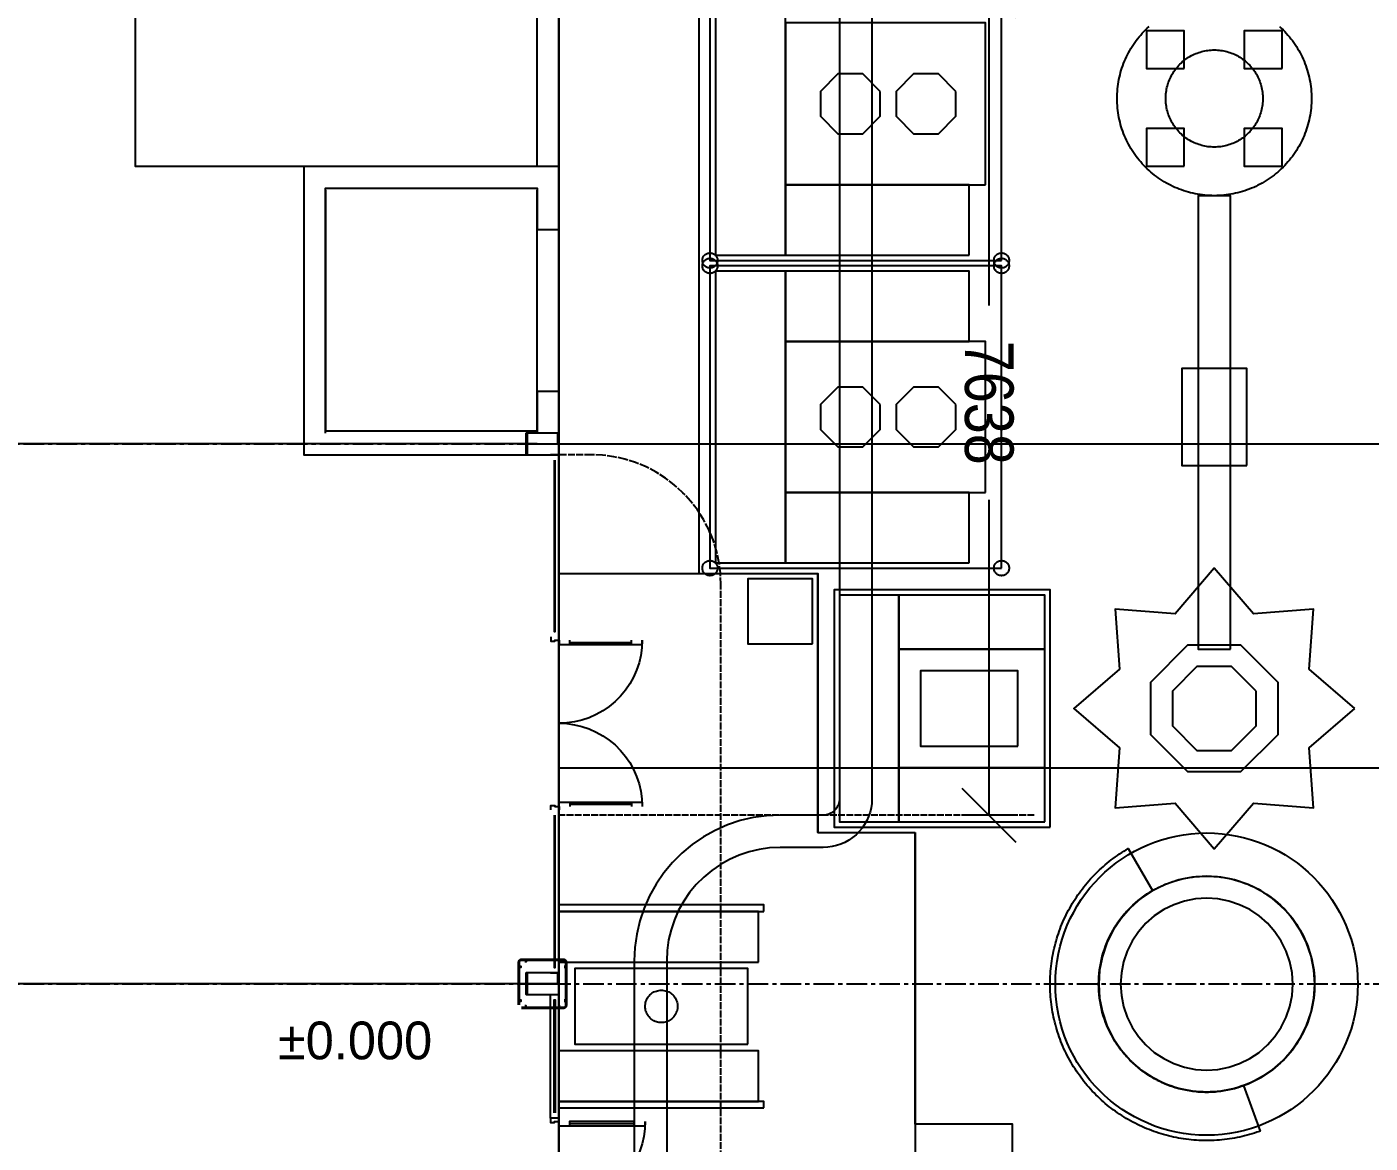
# Model space of a CAD drawing. Header units: millimetres. Extents: x -74219 to 26724, y -11313 to 45223.
# Drawn here: x -4925 to 7513, y 25624 to 35964 of the extents above; entities that cross this region are included whole.
import ezdxf

# ---------------------------------------------------------------- set-up
doc = ezdxf.new("R2010")
doc.units = ezdxf.units.MM
doc.linetypes.add('CENTER', pattern=[5.08, 3.175, -0.635, 0.635, -0.635])
doc.linetypes.add('DASHED', pattern=[1.524, 1.27, -0.254])
for name, color, linetype in [('SMK-ABOVE', 5, 'DASHED'), ('SMK-BLDG', 7, 'CONTINUOUS'), ('SMK-DIMS', 7, 'CONTINUOUS'), ('SMK-DOOR', 7, 'CONTINUOUS'), ('SMK-EXIST', 30, 'CONTINUOUS'), ('SMK-GLAZ', 5, 'CONTINUOUS'), ('SMK-GRID', 8, 'CENTER'), ('SMK-LEVEL', 7, 'CONTINUOUS'), ('SMK-R12-FURN', 7, 'Continuous'), ('SMK-R12-ROOF', 34, 'Continuous'), ('SMK-R12-SERV', 4, 'Continuous'), ('SMK-R12-STEPS', 8, 'Continuous'), ('SMK-R12-TENT', 1, 'Continuous'), ('SMK-R12-TREE', 3, 'Continuous'), ('SMK-ZONE', 3, 'CONTINUOUS')]:
    doc.layers.add(name, color=color, linetype=linetype)
doc.styles.add('OpenSansCondensed-Light', font='OpenSansCondensed-Light.ttf')
doc.dimstyles.new('SMK200', dxfattribs={"dimtxt": 450, "dimasz": 300, "dimexe": 200, "dimexo": 200, "dimgap": 100, "dimtad": 1, "dimdec": 0, "dimtsz": 250, "dimcen": 2.5, "dimazin": 3, "dimtfac": 1, "dimtmove": 0, "dimatfit": 3})

# ---------------------------------------------------------------- blocks, each defined once
blk = doc.blocks.new('_OBLIQUE')
at = {"color": 0, "linetype": 'BYBLOCK'}
blk.add_line((-0.5, -0.5), (0.5, 0.5), dxfattribs=at)
blk = doc.blocks.new('*D5')
for p, q in [((-200, 27100), (-10800, 27100)), ((-10600, 25125), (-10600, 27100)), ((-10600, 21350), (-10600, 23325)), ((-200, 21350), (-10800, 21350))]:
    blk.add_line(p, q)
at = {"layer": 'Defpoints'}
for p in [(0, 27100), (-10600, 21350), (0, 21350)]:
    blk.add_point(p, dxfattribs=at)
at = {"layer": 'SMK-DIMS', "xscale": 500, "yscale": 500, "rotation": 90}
for p in [(-10600, 27100), (-10600, 21350)]:
    blk.add_blockref('_OBLIQUE', p, dxfattribs=at)
at = {"layer": 'SMK-DIMS', "insert": (-10600, 24225), "char_height": 450, "attachment_point": 5, "rotation": 90, "style": 'OpenSansCondensed-Light'}
blk.add_mtext('5750', dxfattribs=at)
blk = doc.blocks.new('*D6')
for p, q in [((-200, 32100), (-10800, 32100)), ((-10600, 30500), (-10600, 32100)), ((-10600, 27100), (-10600, 28700)), ((-200, 27100), (-10800, 27100))]:
    blk.add_line(p, q)
at = {"layer": 'Defpoints'}
for p in [(0, 32100), (-10600, 27100), (0, 27100)]:
    blk.add_point(p, dxfattribs=at)
at = {"layer": 'SMK-DIMS', "xscale": 500, "yscale": 500, "rotation": 90}
for p in [(-10600, 32100), (-10600, 27100)]:
    blk.add_blockref('_OBLIQUE', p, dxfattribs=at)
at = {"layer": 'SMK-DIMS', "insert": (-10600, 29600), "char_height": 450, "attachment_point": 5, "rotation": 90, "style": 'OpenSansCondensed-Light'}
blk.add_mtext('5000', dxfattribs=at)
blk = doc.blocks.new('*D7')
for p, q in [((-200, 37100), (-10800, 37100)), ((-10600, 35500), (-10600, 37100)), ((-10600, 32100), (-10600, 33700)), ((-200, 32100), (-10800, 32100))]:
    blk.add_line(p, q)
at = {"layer": 'Defpoints'}
for p in [(0, 37100), (-10600, 32100), (0, 32100)]:
    blk.add_point(p, dxfattribs=at)
at = {"layer": 'SMK-DIMS', "xscale": 500, "yscale": 500, "rotation": 90}
for p in [(-10600, 37100), (-10600, 32100)]:
    blk.add_blockref('_OBLIQUE', p, dxfattribs=at)
at = {"layer": 'SMK-DIMS', "insert": (-10600, 34600), "char_height": 450, "attachment_point": 5, "rotation": 90, "style": 'OpenSansCondensed-Light'}
blk.add_mtext('5000', dxfattribs=at)
blk = doc.blocks.new('*D9')
for p, q in [((-200, 42340.2), (-12100, 42340.2)), ((-11900, 22295.1), (-11900, 42340.2)), ((-11900, 0), (-11900, 20045.1)), ((-200, 0), (-12100, 0))]:
    blk.add_line(p, q)
at = {"layer": 'Defpoints'}
for p in [(0, 42340.2), (-11900, 0), (0, 0)]:
    blk.add_point(p, dxfattribs=at)
at = {"layer": 'SMK-DIMS', "xscale": 500, "yscale": 500, "rotation": 90}
for p in [(-11900, 42340.2), (-11900, 0)]:
    blk.add_blockref('_OBLIQUE', p, dxfattribs=at)
at = {"layer": 'SMK-DIMS', "insert": (-11900, 21170.1), "char_height": 450, "attachment_point": 5, "rotation": 90, "style": 'OpenSansCondensed-Light'}
blk.add_mtext('42340', dxfattribs=at)
blk = doc.blocks.new('*D19')
for p, q in [((4203.1, 36300.2), (3783.1, 36300.2)), ((3983.1, 36300.2), (3983.1, 33381.35)), ((3983.1, 31581.35), (3983.1, 28662.5)), ((4203.1, 28662.5), (3783.1, 28662.5))]:
    blk.add_line(p, q)
at = {"layer": 'Defpoints'}
for p in [(3983.1, 36300.2), (4403.1, 36300.2), (4403.1, 28662.5)]:
    blk.add_point(p, dxfattribs=at)
at = {"layer": 'SMK-DIMS', "xscale": 500, "yscale": 500, "rotation": -90}
for p in [(3983.1, 36300.2), (3983.1, 28662.5)]:
    blk.add_blockref('_OBLIQUE', p, dxfattribs=at)
at = {"layer": 'SMK-DIMS', "insert": (3983.1, 32481.35), "char_height": 450, "attachment_point": 5, "rotation": 270, "style": 'OpenSansCondensed-Light'}
blk.add_mtext('7638', dxfattribs=at)

msp = doc.modelspace()

# ---------------------------------------------------------------- linework, layer by layer
at = {"layer": 'SMK-ABOVE', "ltscale": 50}
for points in [[(4403.1, 28662.5), (3.1, 28662.5), (-0.4, 36300.2), (4399.6, 36300.2)], [(1501.6, 5300.3), (1501.6, 30800.3), (1497, 30904.9), (1483.4, 31008.7), (1460.7, 31110.9), (1429.2, 31210.7), (1389.2, 31307.4), (1340.8, 31400.3), (1284.6, 31488.6), (1220.8, 31571.6), (1150.1, 31648.8), (1072.9, 31719.5), (989.9, 31783.3), (901.6, 31839.5), (808.7, 31887.9), (712, 31927.9), (612.2, 31959.4), (510, 31982.1), (406.2, 31995.7), (301.6, 32000.3), (-0.4, 32000.3)]]:
    msp.add_lwpolyline(points, dxfattribs=at)
at = {"layer": 'SMK-BLDG'}
for points in [[(-0.4, 36900.2), (-0.4, 34670.2), (-3920.4, 34670.2), (-3920.4, 36900.2)], [(-0.4, 34670.5), (-200.4, 34670.5), (-200.4, 36900), (-0.4, 36900)], [(-2160.4, 32200), (-2160.4, 34470.5), (-200.4, 34470.5), (-200.4, 34085.5), (-0.4, 34085.5), (-0.4, 34670.5), (-2360.4, 34670.5), (-2360.4, 32000), (-0.4, 32000), (-0.4, 32585), (-200.4, 32585), (-200.4, 32200)], [(-2160.4, 34450.3), (-2160.4, 32220.3), (-200.4, 32220.3), (-200.4, 34450.3)], [(-300.4, 31999.8), (-0.4, 31999.8), (-0.4, 32199.8), (-300.4, 32199.8)], [(-75.4, 27200), (-0.4, 27200), (-0.4, 32000), (-75.4, 32000)], [(-0.4, 32000), (-0.4, 4100)], [(-300.4, 26999.8), (-0.4, 26999.8), (-0.4, 27199.8), (-300.4, 27199.8)], [(-0.4, 25855), (-75.4, 25855), (-75.4, 26999.8), (-0.4, 26999.8)]]:
    msp.add_lwpolyline(points, dxfattribs=at)
at = {"layer": 'SMK-DOOR'}
for points in [[(-71.9, 30312.5), (-71.9, 30272.5), (-36.9, 30272.5), (-36.9, 30282.5), (3.1, 30282.5), (3.1, 30312.5)], [(3.1, 30282.5), (3.1, 30242.5), (773.1, 30242.5), (773.1, 30282.5)], [(773.1, 30282.5), (769.8, 30211.5), (760, 30141), (743.7, 30071.8), (721.1, 30004.4), (692.4, 29939.3), (657.8, 29877.2), (617.6, 29818.5), (572.2, 29763.8), (521.9, 29713.5), (467.2, 29668), (408.5, 29627.9), (346.3, 29593.2), (281.3, 29564.5), (213.8, 29541.9), (144.6, 29525.6), (74.2, 29515.8), (3.1, 29512.5)], [(103.1, 30242.5), (103.1, 30282.5)], [(103.1, 30262.5), (673.1, 30262.5)], [(673.1, 30242.5), (673.1, 30282.5)], [(3.1, 29512.5), (74.2, 29509.2), (144.6, 29499.4), (213.8, 29483.1), (281.3, 29460.5), (346.3, 29431.8), (408.5, 29397.2), (467.2, 29357), (521.9, 29311.6), (572.2, 29261.3), (617.6, 29206.5), (657.8, 29147.9), (692.4, 29085.7), (721.1, 29020.7), (743.7, 28953.2), (760, 28884), (769.8, 28813.6), (773.1, 28742.5)], [(-71.9, 28712.5), (-71.9, 28752.5), (-36.9, 28752.5), (-36.9, 28742.5), (3.1, 28742.5), (3.1, 28712.5)], [(3.1, 28742.5), (3.1, 28782.5), (773.1, 28782.5), (773.1, 28742.5)], [(103.1, 28782.5), (103.1, 28742.5)], [(103.1, 28762.5), (673.1, 28762.5)], [(673.1, 28782.5), (673.1, 28742.5)], [(-75.4, 25855), (-75.4, 25815), (-40.4, 25815), (-40.4, 25825), (-0.4, 25825), (-0.4, 25855)], [(-0.4, 25825), (-0.4, 25785), (799.6, 25785), (799.6, 25825)], [(799.6, 25825), (796.5, 25755.3), (787.4, 25686.1), (772.3, 25618), (751.3, 25551.4), (724.6, 25486.9), (692.4, 25425), (654.9, 25366.2), (612.4, 25310.8), (565.3, 25259.3), (513.8, 25212.2), (458.4, 25169.7), (399.6, 25132.2), (337.7, 25100), (273.2, 25073.3), (206.6, 25052.3), (138.5, 25037.2), (69.3, 25028.1), (-0.4, 25025)], [(699.6, 25785), (699.6, 25825), (99.6, 25825), (99.6, 25785)], [(99.6, 25805), (699.6, 25805)]]:
    msp.add_lwpolyline(points, dxfattribs=at)
at = {"layer": 'SMK-EXIST'}
for points in [[(2599.6, 36150.2), (2599.6, 28812.5), (2599, 28799.4), (2597.3, 28786.5), (2594.5, 28773.7), (2590.5, 28761.2), (2585.5, 28749.1), (2579.5, 28737.5), (2572.5, 28726.5), (2564.5, 28716.1), (2555.7, 28706.5), (2546, 28697.6), (2535.6, 28689.6), (2524.6, 28682.6), (2513, 28676.6), (2500.9, 28671.6), (2488.4, 28667.6), (2475.6, 28664.8), (2462.7, 28663.1), (2449.6, 28662.5), (2049.6, 28662.5), (1925, 28656.8), (1801.5, 28639.5), (1680.1, 28611), (1561.9, 28571.4), (1447.8, 28521), (1338.9, 28460.3), (1236, 28389.8), (1140.1, 28310.2), (1051.9, 28222), (972.3, 28126.1), (901.8, 28023.2), (841.1, 27914.3), (790.8, 27800.2), (751.1, 27682), (722.6, 27560.6), (705.3, 27437.1), (699.6, 27312.5), (699.6, 22299.8)], [(2899.6, 36150.2), (2899.6, 28812.5), (2897.7, 28771), (2891.9, 28729.8), (2882.4, 28689.4), (2869.2, 28650), (2852.4, 28611.9), (2832.2, 28575.6), (2808.7, 28541.3), (2782.1, 28509.4), (2752.8, 28480), (2720.8, 28453.4), (2686.5, 28429.9), (2650.2, 28409.7), (2612.1, 28392.9), (2572.7, 28379.7), (2532.3, 28370.2), (2491.1, 28364.4), (2449.6, 28362.5), (2049.6, 28362.5), (1952.7, 28358), (1856.7, 28344.6), (1762.2, 28322.4), (1670.3, 28291.6), (1581.6, 28252.4), (1496.8, 28205.2), (1416.8, 28150.4), (1342.2, 28088.5), (1273.6, 28019.9), (1211.7, 27945.3), (1156.9, 27865.3), (1109.7, 27780.5), (1070.5, 27691.8), (1039.7, 27599.9), (1017.5, 27505.5), (1004.1, 27409.4), (999.6, 27312.5), (999.6, 22299.8)]]:
    msp.add_lwpolyline(points, dxfattribs=at)
for points in [[(6999.8, 27096.4), (6991.3, 27226.9), (6965.8, 27355.2), (6923.7, 27479.1), (6865.9, 27596.4), (6793.2, 27705.2), (6706.9, 27803.5), (6608.6, 27889.7), (6499.8, 27962.4), (6382.5, 28020.3), (6258.7, 28062.3), (6130.4, 28087.8), (5999.8, 28096.4), (5869.3, 28087.8), (5741, 28062.3), (5617.2, 28020.3), (5499.8, 27962.4), (5391.1, 27889.7), (5292.7, 27803.5), (5206.5, 27705.2), (5133.8, 27596.4), (5076, 27479.1), (5033.9, 27355.2), (5008.4, 27226.9), (4999.8, 27096.4), (5008.4, 26965.9), (5033.9, 26837.6), (5076, 26713.7), (5133.8, 26596.4), (5206.5, 26487.6), (5292.7, 26389.3), (5391.1, 26303), (5499.8, 26230.4), (5617.2, 26172.5), (5741, 26130.5), (5869.3, 26105), (5999.8, 26096.4), (6130.4, 26105), (6258.7, 26130.5), (6382.5, 26172.5), (6499.8, 26230.4), (6608.6, 26303), (6706.9, 26389.3), (6793.2, 26487.6), (6865.9, 26596.4), (6923.7, 26713.7), (6965.8, 26837.6), (6991.3, 26965.9)], [(6796.6, 27096.4), (6789.8, 27200.4), (6769.5, 27302.6), (6736, 27401.3), (6689.9, 27494.8), (6632, 27581.4), (6563.2, 27659.8), (6484.9, 27728.5), (6398.2, 27786.4), (6304.7, 27832.5), (6206.1, 27866), (6103.8, 27886.4), (5999.8, 27893.2), (5895.8, 27886.4), (5793.6, 27866), (5694.9, 27832.5), (5601.4, 27786.4), (5514.8, 27728.5), (5436.4, 27659.8), (5367.7, 27581.4), (5309.8, 27494.8), (5263.7, 27401.3), (5230.2, 27302.6), (5209.9, 27200.4), (5203.1, 27096.4), (5209.9, 26992.4), (5230.2, 26890.2), (5263.7, 26791.5), (5309.8, 26698), (5367.7, 26611.3), (5436.4, 26533), (5514.8, 26464.3), (5601.4, 26406.4), (5694.9, 26360.3), (5793.6, 26326.8), (5895.8, 26306.4), (5999.8, 26299.6), (6103.8, 26306.4), (6206.1, 26326.8), (6304.7, 26360.3), (6398.2, 26406.4), (6484.9, 26464.3), (6563.2, 26533), (6632, 26611.3), (6689.9, 26698), (6736, 26791.5), (6769.5, 26890.2), (6789.8, 26992.4)]]:
    msp.add_lwpolyline(points, close=True, dxfattribs=at)
at = {"layer": 'SMK-GLAZ'}
for points in [[(-9.4, 32096.8), (-291.4, 32096.8), (-291.4, 31999.8), (-300.4, 31999.8), (-300.4, 32199.8), (-291.4, 32199.8), (-291.4, 32102.8), (-9.4, 32102.8), (-9.4, 32199.8), (-0.4, 32199.8), (-0.4, 31999.8), (-9.4, 31999.8)], [(-42.9, 31949.8), (-42.9, 30362.5), (-32.9, 30362.5), (-32.9, 31949.8)], [(-42.9, 28662.5), (-42.9, 27250), (-32.9, 27250), (-32.9, 28662.5)], [(-345.4, 26874.8), (44.6, 26874.8), (47.2, 26874.9), (49.8, 26875.3), (52.4, 26875.8), (54.8, 26876.6), (57.3, 26877.6), (59.6, 26878.8), (61.8, 26880.2), (63.9, 26881.8), (65.8, 26883.6), (67.6, 26885.5), (69.2, 26887.6), (70.6, 26889.8), (71.8, 26892.1), (72.8, 26894.5), (73.6, 26897), (74.1, 26899.6), (74.5, 26902.2), (74.6, 26904.8), (74.6, 27294.8), (74.5, 27297.4), (74.1, 27300), (73.6, 27302.6), (72.8, 27305.1), (71.8, 27307.5), (70.6, 27309.8), (69.2, 27312), (67.6, 27314.1), (65.8, 27316), (63.9, 27317.8), (61.8, 27319.4), (59.6, 27320.8), (57.3, 27322), (54.8, 27323), (52.4, 27323.8), (49.8, 27324.3), (47.2, 27324.7), (44.6, 27324.8), (-345.4, 27324.8), (-348, 27324.7), (-350.6, 27324.3), (-353.2, 27323.8), (-355.7, 27323), (-358.1, 27322), (-360.4, 27320.8), (-362.6, 27319.4), (-364.7, 27317.8), (-366.6, 27316), (-368.4, 27314.1), (-370, 27312), (-371.4, 27309.8), (-372.6, 27307.5), (-373.6, 27305.1), (-374.4, 27302.6), (-375, 27300), (-375.3, 27297.4), (-375.4, 27294.8), (-375.4, 26904.8)], [(-345.4, 26882.8), (44.6, 26882.8), (46.5, 26882.9), (48.4, 26883.1), (50.3, 26883.6), (52.1, 26884.1), (53.9, 26884.9), (55.6, 26885.8), (57.2, 26886.8), (58.7, 26888), (60.1, 26889.2), (61.4, 26890.7), (62.6, 26892.2), (63.6, 26893.8), (64.5, 26895.5), (65.3, 26897.3), (65.8, 26899.1), (66.3, 26901), (66.5, 26902.9), (66.6, 26904.8), (66.6, 27294.8), (66.5, 27296.7), (66.3, 27298.6), (65.8, 27300.5), (65.3, 27302.3), (64.5, 27304.1), (63.6, 27305.8), (62.6, 27307.4), (61.4, 27308.9), (60.1, 27310.4), (58.7, 27311.7), (57.2, 27312.8), (55.6, 27313.9), (53.9, 27314.7), (52.1, 27315.5), (50.3, 27316.1), (48.4, 27316.5), (46.5, 27316.7), (44.6, 27316.8), (-345.4, 27316.8), (-347.3, 27316.7), (-349.2, 27316.5), (-351.1, 27316.1), (-352.9, 27315.5), (-354.7, 27314.7), (-356.4, 27313.9), (-358, 27312.8), (-359.6, 27311.7), (-361, 27310.4), (-362.3, 27308.9), (-363.4, 27307.4), (-364.5, 27305.8), (-365.4, 27304.1), (-366.1, 27302.3), (-366.7, 27300.5), (-367.1, 27298.6), (-367.3, 27296.7), (-367.4, 27294.8), (-367.4, 26904.8)], [(-364.4, 27263.9), (-350.4, 27263.9), (-350.4, 27249.9), (-364.4, 27249.9)], [(-314.4, 27316.8), (-300.4, 27316.8), (-300.4, 27302.8), (-314.4, 27302.8)], [(-250.4, 27316.8), (-250.4, 27324.8)], [(-250.4, 27316.8), (-250.4, 27324.8)], [(-247.4, 27316.8), (-247.4, 27324.8)], [(-247.4, 27316.8), (-247.4, 27324.8)], [(-53.4, 27316.8), (-53.4, 27324.8)], [(-53.4, 27316.8), (-53.4, 27324.8)], [(-50.4, 27316.8), (-50.4, 27324.8)], [(-50.4, 27316.8), (-50.4, 27324.8)], [(13.6, 27316.8), (-0.4, 27316.8), (-0.4, 27302.8), (13.6, 27302.8)], [(49.6, 27263.9), (63.6, 27263.9), (63.6, 27249.9), (49.6, 27249.9)], [(-9.4, 27096.8), (-291.4, 27096.8), (-291.4, 26999.8), (-300.4, 26999.8), (-300.4, 27199.8), (-291.4, 27199.8), (-291.4, 27102.8), (-9.4, 27102.8), (-9.4, 27199.8), (-0.4, 27199.8), (-0.4, 26999.8), (-9.4, 26999.8)], [(66.6, 27199.8), (74.6, 27199.8)], [(66.6, 27196.8), (74.6, 27196.8)], [(66.6, 27002.8), (74.6, 27002.8)], [(66.6, 26999.8), (74.6, 26999.8)], [(-364.4, 26949.8), (-350.4, 26949.8), (-350.4, 26935.8), (-364.4, 26935.8)], [(-314.4, 26882.9), (-300.4, 26882.9), (-300.4, 26896.9), (-314.4, 26896.9)], [(-250.4, 26882.8), (-250.4, 26874.8)], [(-250.4, 26882.8), (-250.4, 26874.8)], [(-247.4, 26882.8), (-247.4, 26874.8)], [(-247.4, 26882.8), (-247.4, 26874.8)], [(-53.4, 26882.8), (-53.4, 26874.8)], [(-53.4, 26882.8), (-53.4, 26874.8)], [(-50.4, 26882.8), (-50.4, 26874.8)], [(-50.4, 26882.8), (-50.4, 26874.8)], [(-42.9, 25905), (-42.9, 26950), (-32.9, 26950), (-32.9, 25905)], [(13.6, 26882.9), (-0.4, 26882.9), (-0.4, 26896.9), (13.6, 26896.9)], [(49.6, 26949.8), (63.6, 26949.8), (63.6, 26935.8), (49.6, 26935.8)]]:
    msp.add_lwpolyline(points, dxfattribs=at)
at = {"layer": 'SMK-GRID', "ltscale": 60}
for p, q in [((0, -5600), (0, 44200)), ((-14100, 32100), (15500, 32100)), ((-14100, 27100), (15500, 27100))]:
    msp.add_line(p, q, dxfattribs=at)
at = {"layer": 'SMK-R12-FURN'}
for points in [[(4550, 28550), (4550, 30750), (2550, 30750), (2550, 28550)], [(3150, 28600), (3150, 30700), (2600, 30700), (2600, 28600)], [(4500, 30200), (4500, 30700), (3150, 30700), (3150, 30200)], [(4500, 29100), (4500, 30200), (3150, 30200), (3150, 29100)], [(4250, 29300), (4250, 30000), (3350, 30000), (3350, 29300)], [(4500, 28600), (4500, 29100), (3150, 29100), (3150, 28600)], [(1900, 27770), (1900, 27830), (0, 27830), (0, 27770)], [(1850, 27300), (1850, 27770), (0, 27770), (0, 27300)], [(1750, 26540), (1750, 27240), (150, 27240), (150, 26540)], [(1100, 26890), (1099.5, 26878.2), (1098.2, 26866.5), (1095.9, 26855), (1092.7, 26843.6), (1088.6, 26832.6), (1083.7, 26821.9), (1077.9, 26811.6), (1071.4, 26801.8), (1064.1, 26792.6), (1056.1, 26783.9), (1047.4, 26775.9), (1038.2, 26768.6), (1028.4, 26762.1), (1018.1, 26756.3), (1007.4, 26751.4), (996.4, 26747.3), (985, 26744.1), (973.5, 26741.8), (961.8, 26740.5), (950, 26740), (938.2, 26740.5), (926.5, 26741.8), (915, 26744.1), (903.6, 26747.3), (892.6, 26751.4), (881.9, 26756.3), (871.6, 26762.1), (861.8, 26768.6), (852.6, 26775.9), (843.9, 26783.9), (835.9, 26792.6), (828.6, 26801.8), (822.1, 26811.6), (816.3, 26821.9), (811.4, 26832.6), (807.3, 26843.6), (804.1, 26855), (801.8, 26866.5), (800.5, 26878.2), (800, 26890), (800.5, 26901.8), (801.8, 26913.5), (804.1, 26925), (807.3, 26936.4), (811.4, 26947.4), (816.3, 26958.1), (822.1, 26968.4), (828.6, 26978.2), (835.9, 26987.4), (843.9, 26996.1), (852.6, 27004.1), (861.8, 27011.4), (871.6, 27017.9), (881.9, 27023.7), (892.6, 27028.6), (903.6, 27032.7), (915, 27035.9), (926.5, 27038.2), (938.2, 27039.5), (950, 27040), (961.8, 27039.5), (973.5, 27038.2), (985, 27035.9), (996.4, 27032.7), (1007.4, 27028.6), (1018.1, 27023.7), (1028.4, 27017.9), (1038.2, 27011.4), (1047.4, 27004.1), (1056.1, 26996.1), (1064.1, 26987.4), (1071.4, 26978.2), (1077.9, 26968.4), (1083.7, 26958.1), (1088.6, 26947.4), (1092.7, 26936.4), (1095.9, 26925), (1098.2, 26913.5), (1099.5, 26901.8)], [(1850, 26010), (1850, 26480), (0, 26480), (0, 26010)], [(1900, 25950), (1900, 26010), (0, 26010), (0, 25950)]]:
    msp.add_lwpolyline(points, close=True, dxfattribs=at)
at = {"layer": 'SMK-R12-ROOF'}
for p, q in [((0, 32100), (9878.6, 32100)), ((0, 29100), (10174.3, 29100))]:
    msp.add_line(p, q, dxfattribs=at)
msp.add_circle((5999, 27097), 1400, dxfattribs=at)
at = {"layer": 'SMK-R12-SERV'}
msp.add_lwpolyline([(2350, 30250), (2350, 30850), (1750, 30850), (1750, 30250)], close=True, dxfattribs=at)
at = {"layer": 'SMK-R12-SHOP'}
msp.add_lwpolyline([(6674.4, 35966.9), (6690.6, 35951.8), (6706.4, 35936.4), (6721.8, 35920.6), (6736.9, 35904.4), (6751.5, 35887.9), (6765.7, 35871), (6779.5, 35853.7), (6792.9, 35836.1), (6805.8, 35818.2), (6818.3, 35800), (6830.4, 35781.5), (6842, 35762.7), (6853.1, 35743.6), (6863.7, 35724.3), (6873.9, 35704.7), (6883.6, 35684.8), (6892.8, 35664.7), (6901.5, 35644.4), (6909.7, 35623.9), (6917.4, 35603.2), (6924.6, 35582.3), (6931.2, 35561.3), (6937.4, 35540), (6943, 35518.7), (6948.1, 35497.2), (6952.7, 35475.6), (6956.7, 35453.9), (6960.3, 35432.1), (6963.2, 35410.2), (6965.7, 35388.2), (6967.6, 35366.2), (6968.9, 35344.2), (6969.7, 35322.1), (6970, 35300), (6969.7, 35277.9), (6968.9, 35255.8), (6967.6, 35233.8), (6965.7, 35211.8), (6963.2, 35189.8), (6960.3, 35167.9), (6956.7, 35146.1), (6952.7, 35124.4), (6948.1, 35102.8), (6943, 35081.3), (6937.4, 35060), (6931.2, 35038.7), (6924.6, 35017.7), (6917.4, 34996.8), (6909.7, 34976.1), (6901.5, 34955.6), (6892.8, 34935.3), (6883.6, 34915.2), (6873.9, 34895.3), (6863.7, 34875.7), (6853.1, 34856.4), (6842, 34837.3), (6830.4, 34818.5), (6818.3, 34800), (6805.8, 34781.8), (6792.9, 34763.9), (6779.5, 34746.3), (6765.7, 34729), (6751.5, 34712.1), (6736.9, 34695.6), (6721.8, 34679.4), (6706.4, 34663.6), (6690.6, 34648.2), (6674.4, 34633.1), (6657.9, 34618.5), (6641, 34604.3), (6623.7, 34590.5), (6606.1, 34577.1), (6588.2, 34564.2), (6570, 34551.7), (6551.5, 34539.6), (6532.7, 34528), (6513.6, 34516.9), (6494.3, 34506.3), (6474.7, 34496.1), (6454.8, 34486.4), (6434.7, 34477.2), (6414.4, 34468.5), (6393.9, 34460.3), (6373.2, 34452.6), (6352.3, 34445.4), (6331.3, 34438.8), (6310, 34432.6), (6288.7, 34427), (6267.2, 34421.9), (6245.6, 34417.3), (6223.9, 34413.3), (6202.1, 34409.7), (6180.2, 34406.8), (6158.2, 34404.3), (6136.2, 34402.4), (6114.2, 34401.1), (6092.1, 34400.3), (6070, 34400), (6047.9, 34400.3), (6025.8, 34401.1), (6003.8, 34402.4), (5981.8, 34404.3), (5959.8, 34406.8), (5937.9, 34409.7), (5916.1, 34413.3), (5894.4, 34417.3), (5872.8, 34421.9), (5851.3, 34427), (5830, 34432.6), (5808.7, 34438.8), (5787.7, 34445.4), (5766.8, 34452.6), (5746.1, 34460.3), (5725.6, 34468.5), (5705.3, 34477.2), (5685.2, 34486.4), (5665.3, 34496.1), (5645.7, 34506.3), (5626.4, 34516.9), (5607.3, 34528), (5588.5, 34539.6), (5570, 34551.7), (5551.8, 34564.2), (5533.9, 34577.1), (5516.3, 34590.5), (5499, 34604.3), (5482.1, 34618.5), (5465.6, 34633.1), (5449.4, 34648.2), (5433.6, 34663.6), (5418.2, 34679.4), (5403.1, 34695.6), (5388.5, 34712.1), (5374.3, 34729), (5360.5, 34746.3), (5347.1, 34763.9), (5334.2, 34781.8), (5321.7, 34800), (5309.6, 34818.5), (5298, 34837.3), (5286.9, 34856.4), (5276.3, 34875.7), (5266.1, 34895.3), (5256.4, 34915.2), (5247.2, 34935.3), (5238.5, 34955.6), (5230.3, 34976.1), (5222.6, 34996.8), (5215.4, 35017.7), (5208.8, 35038.7), (5202.6, 35060), (5197, 35081.3), (5191.9, 35102.8), (5187.3, 35124.4), (5183.3, 35146.1), (5179.7, 35167.9), (5176.8, 35189.8), (5174.3, 35211.8), (5172.4, 35233.8), (5171.1, 35255.8), (5170.3, 35277.9), (5170, 35300), (5170.3, 35322.1), (5171.1, 35344.2), (5172.4, 35366.2), (5174.3, 35388.2), (5176.8, 35410.2), (5179.7, 35432.1), (5183.3, 35453.9), (5187.3, 35475.6), (5191.9, 35497.2), (5197, 35518.7), (5202.6, 35540), (5208.8, 35561.3), (5215.4, 35582.3), (5222.6, 35603.2), (5230.3, 35623.9), (5238.5, 35644.4), (5247.2, 35664.7), (5256.4, 35684.8), (5266.1, 35704.7), (5276.3, 35724.3), (5286.9, 35743.6), (5298, 35762.7), (5309.6, 35781.5), (5321.7, 35800), (5334.2, 35818.2), (5347.1, 35836.1), (5360.5, 35853.7), (5374.3, 35871), (5388.5, 35887.9), (5403.1, 35904.4), (5418.2, 35920.6), (5433.6, 35936.4), (5449.4, 35951.8), (5465.6, 35966.9)], dxfattribs=at)
for points in [[(5792.5, 35577.5), (5792.5, 35927.5), (5442.5, 35927.5), (5442.5, 35577.5)], [(6697.5, 35577.5), (6697.5, 35927.5), (6347.5, 35927.5), (6347.5, 35577.5)], [(6520, 35300), (6519.8, 35285.3), (6519, 35270.6), (6517.8, 35255.9), (6516.2, 35241.3), (6514, 35226.7), (6511.4, 35212.2), (6508.2, 35197.8), (6504.7, 35183.5), (6500.6, 35169.4), (6496.1, 35155.4), (6491.2, 35141.5), (6485.7, 35127.8), (6479.9, 35114.3), (6473.6, 35101), (6466.9, 35087.9), (6459.7, 35075), (6452.1, 35062.4), (6444.2, 35050), (6435.8, 35037.9), (6427, 35026.1), (6417.9, 35014.5), (6408.3, 35003.3), (6398.4, 34992.4), (6388.2, 34981.8), (6377.6, 34971.6), (6366.7, 34961.7), (6355.5, 34952.1), (6343.9, 34943), (6332.1, 34934.2), (6320, 34925.8), (6307.6, 34917.9), (6295, 34910.3), (6282.1, 34903.1), (6269, 34896.4), (6255.7, 34890.1), (6242.2, 34884.3), (6228.5, 34878.8), (6214.6, 34873.9), (6200.6, 34869.4), (6186.5, 34865.3), (6172.2, 34861.8), (6157.8, 34858.6), (6143.3, 34856), (6128.7, 34853.8), (6114.1, 34852.2), (6099.4, 34851), (6084.7, 34850.2), (6070, 34850), (6055.3, 34850.2), (6040.6, 34851), (6025.9, 34852.2), (6011.3, 34853.8), (5996.7, 34856), (5982.2, 34858.6), (5967.8, 34861.8), (5953.5, 34865.3), (5939.4, 34869.4), (5925.4, 34873.9), (5911.5, 34878.8), (5897.8, 34884.3), (5884.3, 34890.1), (5871, 34896.4), (5857.9, 34903.1), (5845, 34910.3), (5832.4, 34917.9), (5820, 34925.8), (5807.9, 34934.2), (5796.1, 34943), (5784.5, 34952.1), (5773.3, 34961.7), (5762.4, 34971.6), (5751.8, 34981.8), (5741.6, 34992.4), (5731.7, 35003.3), (5722.1, 35014.5), (5713, 35026.1), (5704.2, 35037.9), (5695.8, 35050), (5687.9, 35062.4), (5680.3, 35075), (5673.1, 35087.9), (5666.4, 35101), (5660.1, 35114.3), (5654.3, 35127.8), (5648.8, 35141.5), (5643.9, 35155.4), (5639.4, 35169.4), (5635.3, 35183.5), (5631.8, 35197.8), (5628.6, 35212.2), (5626, 35226.7), (5623.8, 35241.3), (5622.2, 35255.9), (5621, 35270.6), (5620.2, 35285.3), (5620, 35300), (5620.2, 35314.7), (5621, 35329.4), (5622.2, 35344.1), (5623.8, 35358.7), (5626, 35373.3), (5628.6, 35387.8), (5631.8, 35402.2), (5635.3, 35416.5), (5639.4, 35430.6), (5643.9, 35444.6), (5648.8, 35458.5), (5654.3, 35472.2), (5660.1, 35485.7), (5666.4, 35499), (5673.1, 35512.1), (5680.3, 35525), (5687.9, 35537.6), (5695.8, 35550), (5704.2, 35562.1), (5713, 35573.9), (5722.1, 35585.5), (5731.7, 35596.7), (5741.6, 35607.6), (5751.8, 35618.2), (5762.4, 35628.4), (5773.3, 35638.3), (5784.5, 35647.9), (5796.1, 35657), (5807.9, 35665.8), (5820, 35674.2), (5832.4, 35682.1), (5845, 35689.7), (5857.9, 35696.9), (5871, 35703.6), (5884.3, 35709.9), (5897.8, 35715.7), (5911.5, 35721.2), (5925.4, 35726.1), (5939.4, 35730.6), (5953.5, 35734.7), (5967.8, 35738.2), (5982.2, 35741.4), (5996.7, 35744), (6011.3, 35746.2), (6025.9, 35747.8), (6040.6, 35749), (6055.3, 35749.8), (6070, 35750), (6084.7, 35749.8), (6099.4, 35749), (6114.1, 35747.8), (6128.7, 35746.2), (6143.3, 35744), (6157.8, 35741.4), (6172.2, 35738.2), (6186.5, 35734.7), (6200.6, 35730.6), (6214.6, 35726.1), (6228.5, 35721.2), (6242.2, 35715.7), (6255.7, 35709.9), (6269, 35703.6), (6282.1, 35696.9), (6295, 35689.7), (6307.6, 35682.1), (6320, 35674.2), (6332.1, 35665.8), (6343.9, 35657), (6355.5, 35647.9), (6366.7, 35638.3), (6377.6, 35628.4), (6388.2, 35618.2), (6398.4, 35607.6), (6408.3, 35596.7), (6417.9, 35585.5), (6427, 35573.9), (6435.8, 35562.1), (6444.2, 35550), (6452.1, 35537.6), (6459.7, 35525), (6466.9, 35512.1), (6473.6, 35499), (6479.9, 35485.7), (6485.7, 35472.2), (6491.2, 35458.5), (6496.1, 35444.6), (6500.6, 35430.6), (6504.7, 35416.5), (6508.2, 35402.2), (6511.4, 35387.8), (6514, 35373.3), (6516.2, 35358.7), (6517.8, 35344.1), (6519, 35329.4), (6519.8, 35314.7)], [(5792.5, 34672.5), (5792.5, 35022.5), (5442.5, 35022.5), (5442.5, 34672.5)], [(6697.5, 34672.5), (6697.5, 35022.5), (6347.5, 35022.5), (6347.5, 34672.5)]]:
    msp.add_lwpolyline(points, close=True, dxfattribs=at)
at = {"layer": 'SMK-R12-STEPS'}
for p, q in [((1300, 30900), (1300, 36540)), ((1300, 30900), (2400, 30900)), ((2400, 28500), (2400, 30900)), ((2400, 28500), (3300, 28500)), ((3300, 25800), (3300, 28500))]:
    msp.add_line(p, q, dxfattribs=at)
for points in [[(1300, 30900), (1300, 36540), (0, 36540), (0, 30900)], [(3300, 28500), (3300, 15300), (0, 15300), (0, 28500), (0, 30900), (2400, 30900), (2400, 28500)], [(4200, 24300), (4200, 25800), (3300, 25800), (3300, 24300)]]:
    msp.add_lwpolyline(points, close=True, dxfattribs=at)
at = {"layer": 'SMK-R12-TENT'}
for points in [[(4100, 33800), (4100, 36700), (1400, 36700), (1400, 33800)], [(2100, 33850), (2100, 36650), (1450, 36650), (1450, 33850)], [(3950, 34500), (3950, 36000), (2100, 36000), (2100, 34500)], [(2977.2, 35364.8), (2814.8, 35527.2), (2585.2, 35527.2), (2422.8, 35364.8), (2422.8, 35135.2), (2585.2, 34972.8), (2814.8, 34972.8), (2977.2, 35135.2)], [(3677.2, 35364.8), (3514.8, 35527.2), (3285.2, 35527.2), (3122.8, 35364.8), (3122.8, 35135.2), (3285.2, 34972.8), (3514.8, 34972.8), (3677.2, 35135.2)], [(3800, 33850), (3800, 34500), (2100, 34500), (2100, 33850)], [(1470, 33800), (1469.7, 33793.1), (1468.7, 33786.3), (1467, 33779.7), (1464.7, 33773.2), (1461.7, 33767), (1458.2, 33761.1), (1454.1, 33755.6), (1449.5, 33750.5), (1444.4, 33745.9), (1438.9, 33741.8), (1433, 33738.3), (1426.8, 33735.3), (1420.3, 33733), (1413.7, 33731.3), (1406.9, 33730.3), (1400, 33730), (1393.1, 33730.3), (1386.3, 33731.3), (1379.7, 33733), (1373.2, 33735.3), (1367, 33738.3), (1361.1, 33741.8), (1355.6, 33745.9), (1350.5, 33750.5), (1345.9, 33755.6), (1341.8, 33761.1), (1338.3, 33767), (1335.3, 33773.2), (1333, 33779.7), (1331.3, 33786.3), (1330.3, 33793.1), (1330, 33800), (1330.3, 33806.9), (1331.3, 33813.7), (1333, 33820.3), (1335.3, 33826.8), (1338.3, 33833), (1341.8, 33838.9), (1345.9, 33844.4), (1350.5, 33849.5), (1355.6, 33854.1), (1361.1, 33858.2), (1367, 33861.7), (1373.2, 33864.7), (1379.7, 33867), (1386.3, 33868.7), (1393.1, 33869.7), (1400, 33870), (1406.9, 33869.7), (1413.7, 33868.7), (1420.3, 33867), (1426.8, 33864.7), (1433, 33861.7), (1438.9, 33858.2), (1444.4, 33854.1), (1449.5, 33849.5), (1454.1, 33844.4), (1458.2, 33838.9), (1461.7, 33833), (1464.7, 33826.8), (1467, 33820.3), (1468.7, 33813.7), (1469.7, 33806.9)], [(4170, 33800), (4169.7, 33793.1), (4168.7, 33786.3), (4167, 33779.7), (4164.7, 33773.2), (4161.7, 33767), (4158.2, 33761.1), (4154.1, 33755.6), (4149.5, 33750.5), (4144.4, 33745.9), (4138.9, 33741.8), (4133, 33738.3), (4126.8, 33735.3), (4120.3, 33733), (4113.7, 33731.3), (4106.9, 33730.3), (4100, 33730), (4093.1, 33730.3), (4086.3, 33731.3), (4079.7, 33733), (4073.2, 33735.3), (4067, 33738.3), (4061.1, 33741.8), (4055.6, 33745.9), (4050.5, 33750.5), (4045.9, 33755.6), (4041.8, 33761.1), (4038.3, 33767), (4035.3, 33773.2), (4033, 33779.7), (4031.3, 33786.3), (4030.3, 33793.1), (4030, 33800), (4030.3, 33806.9), (4031.3, 33813.7), (4033, 33820.3), (4035.3, 33826.8), (4038.3, 33833), (4041.8, 33838.9), (4045.9, 33844.4), (4050.5, 33849.5), (4055.6, 33854.1), (4061.1, 33858.2), (4067, 33861.7), (4073.2, 33864.7), (4079.7, 33867), (4086.3, 33868.7), (4093.1, 33869.7), (4100, 33870), (4106.9, 33869.7), (4113.7, 33868.7), (4120.3, 33867), (4126.8, 33864.7), (4133, 33861.7), (4138.9, 33858.2), (4144.4, 33854.1), (4149.5, 33849.5), (4154.1, 33844.4), (4158.2, 33838.9), (4161.7, 33833), (4164.7, 33826.8), (4167, 33820.3), (4168.7, 33813.7), (4169.7, 33806.9)], [(1470, 33750), (1469.7, 33743.1), (1468.7, 33736.3), (1467, 33729.7), (1464.7, 33723.2), (1461.7, 33717), (1458.2, 33711.1), (1454.1, 33705.6), (1449.5, 33700.5), (1444.4, 33695.9), (1438.9, 33691.8), (1433, 33688.3), (1426.8, 33685.3), (1420.3, 33683), (1413.7, 33681.3), (1406.9, 33680.3), (1400, 33680), (1393.1, 33680.3), (1386.3, 33681.3), (1379.7, 33683), (1373.2, 33685.3), (1367, 33688.3), (1361.1, 33691.8), (1355.6, 33695.9), (1350.5, 33700.5), (1345.9, 33705.6), (1341.8, 33711.1), (1338.3, 33717), (1335.3, 33723.2), (1333, 33729.7), (1331.3, 33736.3), (1330.3, 33743.1), (1330, 33750), (1330.3, 33756.9), (1331.3, 33763.7), (1333, 33770.3), (1335.3, 33776.8), (1338.3, 33783), (1341.8, 33788.9), (1345.9, 33794.4), (1350.5, 33799.5), (1355.6, 33804.1), (1361.1, 33808.2), (1367, 33811.7), (1373.2, 33814.7), (1379.7, 33817), (1386.3, 33818.7), (1393.1, 33819.7), (1400, 33820), (1406.9, 33819.7), (1413.7, 33818.7), (1420.3, 33817), (1426.8, 33814.7), (1433, 33811.7), (1438.9, 33808.2), (1444.4, 33804.1), (1449.5, 33799.5), (1454.1, 33794.4), (1458.2, 33788.9), (1461.7, 33783), (1464.7, 33776.8), (1467, 33770.3), (1468.7, 33763.7), (1469.7, 33756.9)], [(4100, 30950), (4100, 33750), (1400, 33750), (1400, 30950)], [(4170, 33750), (4169.7, 33743.1), (4168.7, 33736.3), (4167, 33729.7), (4164.7, 33723.2), (4161.7, 33717), (4158.2, 33711.1), (4154.1, 33705.6), (4149.5, 33700.5), (4144.4, 33695.9), (4138.9, 33691.8), (4133, 33688.3), (4126.8, 33685.3), (4120.3, 33683), (4113.7, 33681.3), (4106.9, 33680.3), (4100, 33680), (4093.1, 33680.3), (4086.3, 33681.3), (4079.7, 33683), (4073.2, 33685.3), (4067, 33688.3), (4061.1, 33691.8), (4055.6, 33695.9), (4050.5, 33700.5), (4045.9, 33705.6), (4041.8, 33711.1), (4038.3, 33717), (4035.3, 33723.2), (4033, 33729.7), (4031.3, 33736.3), (4030.3, 33743.1), (4030, 33750), (4030.3, 33756.9), (4031.3, 33763.7), (4033, 33770.3), (4035.3, 33776.8), (4038.3, 33783), (4041.8, 33788.9), (4045.9, 33794.4), (4050.5, 33799.5), (4055.6, 33804.1), (4061.1, 33808.2), (4067, 33811.7), (4073.2, 33814.7), (4079.7, 33817), (4086.3, 33818.7), (4093.1, 33819.7), (4100, 33820), (4106.9, 33819.7), (4113.7, 33818.7), (4120.3, 33817), (4126.8, 33814.7), (4133, 33811.7), (4138.9, 33808.2), (4144.4, 33804.1), (4149.5, 33799.5), (4154.1, 33794.4), (4158.2, 33788.9), (4161.7, 33783), (4164.7, 33776.8), (4167, 33770.3), (4168.7, 33763.7), (4169.7, 33756.9)], [(2100, 31000), (2100, 33700), (1450, 33700), (1450, 31000)], [(3800, 33050), (3800, 33700), (2100, 33700), (2100, 33050)], [(3950, 31650), (3950, 33050), (2100, 33050), (2100, 31650)], [(2977.2, 32464.8), (2814.8, 32627.2), (2585.2, 32627.2), (2422.8, 32464.8), (2422.8, 32235.2), (2585.2, 32072.8), (2814.8, 32072.8), (2977.2, 32235.2)], [(3677.2, 32464.8), (3514.8, 32627.2), (3285.2, 32627.2), (3122.8, 32464.8), (3122.8, 32235.2), (3285.2, 32072.8), (3514.8, 32072.8), (3677.2, 32235.2)], [(3800, 31000), (3800, 31650), (2100, 31650), (2100, 31000)], [(1470, 30950), (1469.7, 30943.1), (1468.7, 30936.3), (1467, 30929.7), (1464.7, 30923.2), (1461.7, 30917), (1458.2, 30911.1), (1454.1, 30905.6), (1449.5, 30900.5), (1444.4, 30895.9), (1438.9, 30891.8), (1433, 30888.3), (1426.8, 30885.3), (1420.3, 30883), (1413.7, 30881.3), (1406.9, 30880.3), (1400, 30880), (1393.1, 30880.3), (1386.3, 30881.3), (1379.7, 30883), (1373.2, 30885.3), (1367, 30888.3), (1361.1, 30891.8), (1355.6, 30895.9), (1350.5, 30900.5), (1345.9, 30905.6), (1341.8, 30911.1), (1338.3, 30917), (1335.3, 30923.2), (1333, 30929.7), (1331.3, 30936.3), (1330.3, 30943.1), (1330, 30950), (1330.3, 30956.9), (1331.3, 30963.7), (1333, 30970.3), (1335.3, 30976.8), (1338.3, 30983), (1341.8, 30988.9), (1345.9, 30994.4), (1350.5, 30999.5), (1355.6, 31004.1), (1361.1, 31008.2), (1367, 31011.7), (1373.2, 31014.7), (1379.7, 31017), (1386.3, 31018.7), (1393.1, 31019.7), (1400, 31020), (1406.9, 31019.7), (1413.7, 31018.7), (1420.3, 31017), (1426.8, 31014.7), (1433, 31011.7), (1438.9, 31008.2), (1444.4, 31004.1), (1449.5, 30999.5), (1454.1, 30994.4), (1458.2, 30988.9), (1461.7, 30983), (1464.7, 30976.8), (1467, 30970.3), (1468.7, 30963.7), (1469.7, 30956.9)], [(4170, 30950), (4169.7, 30943.1), (4168.7, 30936.3), (4167, 30929.7), (4164.7, 30923.2), (4161.7, 30917), (4158.2, 30911.1), (4154.1, 30905.6), (4149.5, 30900.5), (4144.4, 30895.9), (4138.9, 30891.8), (4133, 30888.3), (4126.8, 30885.3), (4120.3, 30883), (4113.7, 30881.3), (4106.9, 30880.3), (4100, 30880), (4093.1, 30880.3), (4086.3, 30881.3), (4079.7, 30883), (4073.2, 30885.3), (4067, 30888.3), (4061.1, 30891.8), (4055.6, 30895.9), (4050.5, 30900.5), (4045.9, 30905.6), (4041.8, 30911.1), (4038.3, 30917), (4035.3, 30923.2), (4033, 30929.7), (4031.3, 30936.3), (4030.3, 30943.1), (4030, 30950), (4030.3, 30956.9), (4031.3, 30963.7), (4033, 30970.3), (4035.3, 30976.8), (4038.3, 30983), (4041.8, 30988.9), (4045.9, 30994.4), (4050.5, 30999.5), (4055.6, 31004.1), (4061.1, 31008.2), (4067, 31011.7), (4073.2, 31014.7), (4079.7, 31017), (4086.3, 31018.7), (4093.1, 31019.7), (4100, 31020), (4106.9, 31019.7), (4113.7, 31018.7), (4120.3, 31017), (4126.8, 31014.7), (4133, 31011.7), (4138.9, 31008.2), (4144.4, 31004.1), (4149.5, 30999.5), (4154.1, 30994.4), (4158.2, 30988.9), (4161.7, 30983), (4164.7, 30976.8), (4167, 30970.3), (4168.7, 30963.7), (4169.7, 30956.9)]]:
    msp.add_lwpolyline(points, close=True, dxfattribs=at)
at = {"layer": 'SMK-R12-TREE'}
for points in [[(6220, 30200), (6220, 34400), (5920, 34400), (5920, 30200)], [(6370, 31900), (6370, 32800), (5770, 32800), (5770, 31900)], [(7370, 29650), (6947.7, 30013.5), (6989.2, 30569.2), (6433.5, 30527.7), (6070, 30950), (5706.5, 30527.7), (5150.8, 30569.2), (5192.3, 30013.5), (4770, 29650), (5192.3, 29286.5), (5150.8, 28730.8), (5706.5, 28772.3), (6070, 28350), (6433.5, 28772.3), (6989.2, 28730.8), (6947.7, 29286.5)], [(6658, 29893.6), (6658, 29406.4), (6313.6, 29062), (5826.4, 29062), (5482, 29406.4), (5482, 29893.6), (5826.4, 30238), (6313.6, 30238)], [(6458, 29810.7), (6230.7, 30038), (5909.3, 30038), (5682, 29810.7), (5682, 29489.3), (5909.3, 29262), (6230.7, 29262), (6458, 29489.3)], [(6487.5, 25731.8), (6465.1, 25724), (6442.6, 25716.5), (6419.9, 25709.4), (6397.2, 25702.7), (6374.3, 25696.4), (6351.3, 25690.5), (6328.3, 25684.9), (6305.1, 25679.7), (6281.9, 25674.9), (6258.6, 25670.4), (6235.2, 25666.4), (6211.8, 25662.7), (6188.3, 25659.4), (6164.7, 25656.5), (6141.1, 25654), (6117.5, 25651.8), (6093.8, 25650.1), (6070.1, 25648.7), (6046.4, 25647.8), (6022.7, 25647.2), (5999, 25647), (5975.3, 25647.2), (5951.6, 25647.8), (5927.9, 25648.7), (5904.2, 25650.1), (5880.5, 25651.8), (5856.9, 25654), (5833.3, 25656.5), (5809.7, 25659.4), (5786.2, 25662.7), (5762.8, 25666.4), (5739.4, 25670.4), (5716.1, 25674.9), (5692.9, 25679.7), (5669.7, 25684.9), (5646.7, 25690.5), (5623.7, 25696.4), (5600.8, 25702.7), (5578.1, 25709.4), (5555.4, 25716.5), (5532.9, 25724), (5510.5, 25731.8), (5488.2, 25739.9), (5466.1, 25748.5), (5444.1, 25757.4), (5422.3, 25766.6), (5400.6, 25776.2), (5379, 25786.2), (5357.7, 25796.5), (5336.5, 25807.2), (5315.5, 25818.2), (5294.6, 25829.6), (5274, 25841.3), (5253.6, 25853.3), (5233.3, 25865.7), (5213.3, 25878.3), (5193.4, 25891.4), (5173.8, 25904.7), (5154.4, 25918.4), (5135.2, 25932.3), (5116.3, 25946.6), (5097.6, 25961.2), (5079.1, 25976.1), (5060.9, 25991.3), (5042.9, 26006.8), (5025.2, 26022.6), (5007.8, 26038.7), (4990.6, 26055.1), (4973.7, 26071.7), (4957.1, 26088.6), (4940.7, 26105.8), (4924.6, 26123.2), (4908.8, 26140.9), (4893.3, 26158.9), (4878.1, 26177.1), (4863.2, 26195.6), (4848.6, 26214.3), (4834.3, 26233.2), (4820.4, 26252.4), (4806.7, 26271.8), (4793.4, 26291.4), (4780.3, 26311.3), (4767.7, 26331.3), (4755.3, 26351.6), (4743.3, 26372), (4731.6, 26392.6), (4720.2, 26413.5), (4709.2, 26434.5), (4698.5, 26455.7), (4688.2, 26477), (4678.2, 26498.6), (4668.6, 26520.3), (4659.4, 26542.1), (4650.5, 26564.1), (4641.9, 26586.2), (4633.8, 26608.5), (4626, 26630.9), (4618.5, 26653.4), (4611.4, 26676.1), (4604.7, 26698.8), (4598.4, 26721.7), (4592.5, 26744.7), (4586.9, 26767.7), (4581.7, 26790.9), (4576.9, 26814.1), (4572.4, 26837.4), (4568.4, 26860.8), (4564.7, 26884.2), (4561.4, 26907.7), (4558.5, 26931.3), (4556, 26954.9), (4553.8, 26978.5), (4552.1, 27002.2), (4550.7, 27025.9), (4549.8, 27049.6), (4549.2, 27073.3), (4549, 27097), (4549.2, 27120.7), (4549.8, 27144.4), (4550.7, 27168.1), (4552.1, 27191.8), (4553.8, 27215.5), (4556, 27239.1), (4558.5, 27262.7), (4561.4, 27286.3), (4564.7, 27309.8), (4568.4, 27333.2), (4572.4, 27356.6), (4576.9, 27379.9), (4581.7, 27403.1), (4586.9, 27426.3), (4592.5, 27449.3), (4598.4, 27472.3), (4604.7, 27495.2), (4611.4, 27517.9), (4618.5, 27540.6), (4626, 27563.1), (4633.8, 27585.5), (4641.9, 27607.8), (4650.5, 27629.9), (4659.4, 27651.9), (4668.6, 27673.7), (4678.2, 27695.4), (4688.2, 27717), (4698.5, 27738.3), (4709.2, 27759.5), (4720.2, 27780.5), (4731.6, 27801.4), (4743.3, 27822), (4755.3, 27842.4), (4767.7, 27862.7), (4780.3, 27882.7), (4793.4, 27902.6), (4806.7, 27922.2), (4820.4, 27941.6), (4834.3, 27960.8), (4848.6, 27979.7), (4863.2, 27998.4), (4878.1, 28016.9), (4893.3, 28035.1), (4908.8, 28053.1), (4924.6, 28070.8), (4940.7, 28088.2), (4957.1, 28105.4), (4973.7, 28122.3), (4990.6, 28138.9), (5007.8, 28155.3), (5025.2, 28171.4), (5042.9, 28187.2), (5060.9, 28202.7), (5079.1, 28217.9), (5097.6, 28232.8), (5116.3, 28247.4), (5135.2, 28261.7), (5154.4, 28275.6), (5173.8, 28289.3), (5193.4, 28302.6), (5213.3, 28315.7), (5233.3, 28328.3), (5253.6, 28340.7), (5274, 28352.7), (5274, 28352.7), (5499, 27963), (5484.9, 27954.7), (5470.9, 27946.2), (5457.1, 27937.4), (5443.4, 27928.5), (5429.9, 27919.3), (5416.5, 27909.8), (5403.3, 27900.2), (5390.2, 27890.4), (5377.3, 27880.3), (5364.6, 27870), (5352, 27859.5), (5339.7, 27848.8), (5327.4, 27838), (5315.4, 27826.9), (5303.6, 27815.6), (5291.9, 27804.1), (5280.4, 27792.4), (5269.1, 27780.6), (5258, 27768.6), (5247.2, 27756.3), (5236.5, 27744), (5226, 27731.4), (5215.7, 27718.7), (5205.6, 27705.8), (5195.8, 27692.7), (5186.2, 27679.5), (5176.7, 27666.1), (5167.5, 27652.6), (5158.6, 27638.9), (5149.8, 27625.1), (5141.3, 27611.1), (5133, 27597), (5124.9, 27582.8), (5117.1, 27568.4), (5109.5, 27553.9), (5102.1, 27539.3), (5095, 27524.6), (5088.1, 27509.7), (5081.5, 27494.7), (5075.1, 27479.7), (5069, 27464.5), (5063.1, 27449.3), (5057.5, 27433.9), (5052.1, 27418.4), (5046.9, 27402.9), (5042.1, 27387.3), (5037.4, 27371.6), (5033.1, 27355.8), (5029, 27340), (5025.1, 27324.1), (5021.5, 27308.1), (5018.2, 27292.1), (5015.2, 27276), (5012.4, 27259.9), (5009.8, 27243.7), (5007.6, 27227.5), (5005.6, 27211.3), (5003.8, 27195), (5002.3, 27178.7), (5001.1, 27162.4), (5000.2, 27146.1), (4999.5, 27129.7), (4999.1, 27113.4), (4999, 27097), (4999.1, 27080.6), (4999.5, 27064.3), (5000.2, 27047.9), (5001.1, 27031.6), (5002.3, 27015.3), (5003.8, 26999), (5005.6, 26982.7), (5007.6, 26966.5), (5009.8, 26950.3), (5012.4, 26934.1), (5015.2, 26918), (5018.2, 26901.9), (5021.5, 26885.9), (5025.1, 26869.9), (5029, 26854), (5033.1, 26838.2), (5037.4, 26822.4), (5042.1, 26806.7), (5046.9, 26791.1), (5052.1, 26775.6), (5057.5, 26760.1), (5063.1, 26744.7), (5069, 26729.5), (5075.1, 26714.3), (5081.5, 26699.3), (5088.1, 26684.3), (5095, 26669.4), (5102.1, 26654.7), (5109.5, 26640.1), (5117.1, 26625.6), (5124.9, 26611.2), (5133, 26597), (5141.3, 26582.9), (5149.8, 26568.9), (5158.6, 26555.1), (5167.5, 26541.4), (5176.7, 26527.9), (5186.2, 26514.5), (5195.8, 26501.3), (5205.6, 26488.2), (5215.7, 26475.3), (5226, 26462.6), (5236.5, 26450), (5247.2, 26437.7), (5258, 26425.4), (5269.1, 26413.4), (5280.4, 26401.6), (5291.9, 26389.9), (5303.6, 26378.4), (5315.4, 26367.1), (5327.4, 26356), (5339.7, 26345.2), (5352, 26334.5), (5364.6, 26324), (5377.3, 26313.7), (5390.2, 26303.6), (5403.3, 26293.8), (5416.5, 26284.2), (5429.9, 26274.7), (5443.4, 26265.5), (5457.1, 26256.6), (5470.9, 26247.8), (5484.9, 26239.3), (5499, 26231), (5513.2, 26222.9), (5527.6, 26215.1), (5542.1, 26207.5), (5556.7, 26200.1), (5571.4, 26193), (5586.3, 26186.1), (5601.3, 26179.5), (5616.3, 26173.1), (5631.5, 26167), (5646.7, 26161.1), (5662.1, 26155.5), (5677.6, 26150.1), (5693.1, 26144.9), (5708.7, 26140.1), (5724.4, 26135.4), (5740.2, 26131.1), (5756, 26127), (5771.9, 26123.1), (5787.9, 26119.5), (5803.9, 26116.2), (5820, 26113.2), (5836.1, 26110.4), (5852.3, 26107.8), (5868.5, 26105.6), (5884.7, 26103.6), (5901, 26101.8), (5917.3, 26100.3), (5933.6, 26099.1), (5949.9, 26098.2), (5966.3, 26097.5), (5982.6, 26097.1), (5999, 26097), (6015.4, 26097.1), (6031.7, 26097.5), (6048.1, 26098.2), (6064.4, 26099.1), (6080.7, 26100.3), (6097, 26101.8), (6113.3, 26103.6), (6129.5, 26105.6), (6145.7, 26107.8), (6161.9, 26110.4), (6178, 26113.2), (6194.1, 26116.2), (6210.1, 26119.5), (6226.1, 26123.1), (6242, 26127), (6257.8, 26131.1), (6273.6, 26135.4), (6289.3, 26140.1), (6304.9, 26144.9), (6320.4, 26150.1), (6335.9, 26155.5), (6341, 26157.3), (6494.9, 25734.5)], [(6999, 27097), (6998.5, 27064.3), (6996.9, 27031.6), (6994.2, 26999), (6990.4, 26966.5), (6985.6, 26934.1), (6979.8, 26901.9), (6972.9, 26869.9), (6964.9, 26838.2), (6955.9, 26806.7), (6945.9, 26775.6), (6934.9, 26744.7), (6922.9, 26714.3), (6909.9, 26684.3), (6895.9, 26654.7), (6880.9, 26625.6), (6865, 26597), (6848.2, 26568.9), (6830.5, 26541.4), (6811.8, 26514.5), (6792.4, 26488.2), (6772, 26462.6), (6750.8, 26437.7), (6728.9, 26413.4), (6706.1, 26389.9), (6682.6, 26367.1), (6658.3, 26345.2), (6633.4, 26324), (6607.8, 26303.6), (6581.5, 26284.2), (6554.6, 26265.5), (6527.1, 26247.8), (6499, 26231), (6470.4, 26215.1), (6441.3, 26200.1), (6411.7, 26186.1), (6381.7, 26173.1), (6351.3, 26161.1), (6320.4, 26150.1), (6289.3, 26140.1), (6257.8, 26131.1), (6226.1, 26123.1), (6194.1, 26116.2), (6161.9, 26110.4), (6129.5, 26105.6), (6097, 26101.8), (6064.4, 26099.1), (6031.7, 26097.5), (5999, 26097), (5966.3, 26097.5), (5933.6, 26099.1), (5901, 26101.8), (5868.5, 26105.6), (5836.1, 26110.4), (5803.9, 26116.2), (5771.9, 26123.1), (5740.2, 26131.1), (5708.7, 26140.1), (5677.6, 26150.1), (5646.7, 26161.1), (5616.3, 26173.1), (5586.3, 26186.1), (5556.7, 26200.1), (5527.6, 26215.1), (5499, 26231), (5470.9, 26247.8), (5443.4, 26265.5), (5416.5, 26284.2), (5390.2, 26303.6), (5364.6, 26324), (5339.7, 26345.2), (5315.4, 26367.1), (5291.9, 26389.9), (5269.1, 26413.4), (5247.2, 26437.7), (5226, 26462.6), (5205.6, 26488.2), (5186.2, 26514.5), (5167.5, 26541.4), (5149.8, 26568.9), (5133, 26597), (5117.1, 26625.6), (5102.1, 26654.7), (5088.1, 26684.3), (5075.1, 26714.3), (5063.1, 26744.7), (5052.1, 26775.6), (5042.1, 26806.7), (5033.1, 26838.2), (5025.1, 26869.9), (5018.2, 26901.9), (5012.4, 26934.1), (5007.6, 26966.5), (5003.8, 26999), (5001.1, 27031.6), (4999.5, 27064.3), (4999, 27097), (4999.5, 27129.7), (5001.1, 27162.4), (5003.8, 27195), (5007.6, 27227.5), (5012.4, 27259.9), (5018.2, 27292.1), (5025.1, 27324.1), (5033.1, 27355.8), (5042.1, 27387.3), (5052.1, 27418.4), (5063.1, 27449.3), (5075.1, 27479.7), (5088.1, 27509.7), (5102.1, 27539.3), (5117.1, 27568.4), (5133, 27597), (5149.8, 27625.1), (5167.5, 27652.6), (5186.2, 27679.5), (5205.6, 27705.8), (5226, 27731.4), (5247.2, 27756.3), (5269.1, 27780.6), (5291.9, 27804.1), (5315.4, 27826.9), (5339.7, 27848.8), (5364.6, 27870), (5390.2, 27890.4), (5416.5, 27909.8), (5443.4, 27928.5), (5470.9, 27946.2), (5499, 27963), (5527.6, 27978.9), (5556.7, 27993.9), (5586.3, 28007.9), (5616.3, 28020.9), (5646.7, 28032.9), (5677.6, 28043.9), (5708.7, 28053.9), (5740.2, 28062.9), (5771.9, 28070.9), (5803.9, 28077.8), (5836.1, 28083.6), (5868.5, 28088.4), (5901, 28092.2), (5933.6, 28094.9), (5966.3, 28096.5), (5999, 28097), (6031.7, 28096.5), (6064.4, 28094.9), (6097, 28092.2), (6129.5, 28088.4), (6161.9, 28083.6), (6194.1, 28077.8), (6226.1, 28070.9), (6257.8, 28062.9), (6289.3, 28053.9), (6320.4, 28043.9), (6351.3, 28032.9), (6381.7, 28020.9), (6411.7, 28007.9), (6441.3, 27993.9), (6470.4, 27978.9), (6499, 27963), (6527.1, 27946.2), (6554.6, 27928.5), (6581.5, 27909.8), (6607.8, 27890.4), (6633.4, 27870), (6658.3, 27848.8), (6682.6, 27826.9), (6706.1, 27804.1), (6728.9, 27780.6), (6750.8, 27756.3), (6772, 27731.4), (6792.4, 27705.8), (6811.8, 27679.5), (6830.5, 27652.6), (6848.2, 27625.1), (6865, 27597), (6880.9, 27568.4), (6895.9, 27539.3), (6909.9, 27509.7), (6922.9, 27479.7), (6934.9, 27449.3), (6945.9, 27418.4), (6955.9, 27387.3), (6964.9, 27355.8), (6972.9, 27324.1), (6979.8, 27292.1), (6985.6, 27259.9), (6990.4, 27227.5), (6994.2, 27195), (6996.9, 27162.4), (6998.5, 27129.7)]]:
    msp.add_lwpolyline(points, close=True, dxfattribs=at)
at = {"layer": 'SMK-ZONE'}
msp.add_lwpolyline([(0, 42340.2), (9656.2, 41965.1), (13458.6, 3389.2), (-167.5, 0), (-7250, 0), (-7250, 4100), (0, 4100)], close=True, dxfattribs=at)

# ---------------------------------------------------------------- texts
at = {"layer": 'SMK-LEVEL'}
msp.add_text('±0.000', height=350, dxfattribs=at).set_placement((-2600, 26400))

# ---------------------------------------------------------------- dimensions: what is measured, and where the dimension line sits
at = {"layer": 'SMK-DIMS'}
for base, p1, p2, angle, picture, middle in [((-11900, 0), (0, 0), (0, 42340.2), 90, '*D9', (-11900, 21170.1)), ((-10600, 32100), (0, 32100), (0, 37100), 90, '*D7', (-10600, 34600)), ((3983.1, 36300.2), (4403.1, 36300.2), (4403.1, 28662.5), 270, '*D19', (3983.1, 32481.3)), ((-10600, 27100), (0, 27100), (0, 32100), 90, '*D6', (-10600, 29600)), ((-10600, 21350), (0, 21350), (0, 27100), 90, '*D5', (-10600, 24225))]:
    dim = msp.add_linear_dim(base=base, p1=p1, p2=p2, angle=angle, dimstyle='SMK200', dxfattribs=at)
    dim.commit()
    dim.dimension.update_dxf_attribs({"geometry": picture, "text_midpoint": middle})

doc.saveas('drawing.dxf')
